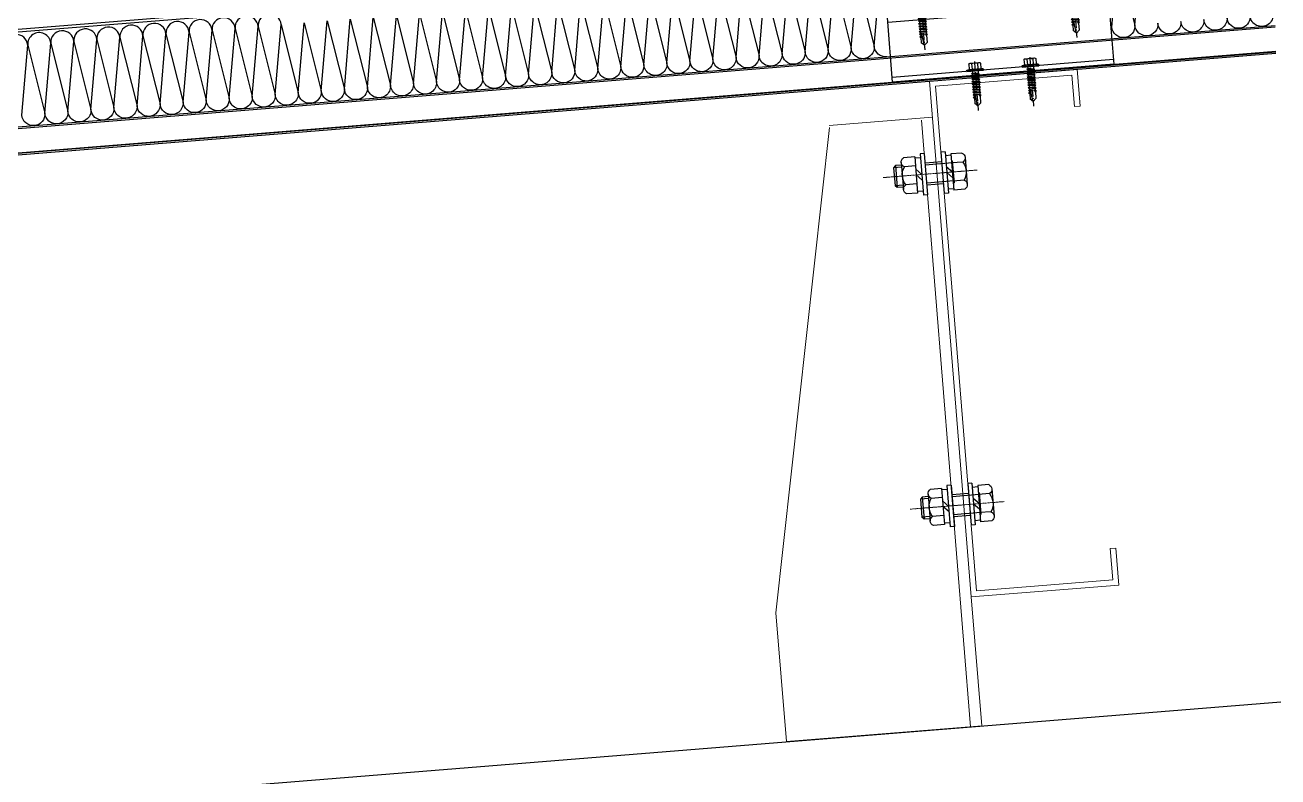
# Model space of a CAD drawing. Extents: x -599358 to 2865263, y -1062760 to 486533.
# Drawn here: x 230732 to 231409, y -689365 to -688958 of the extents above; entities that cross this region are included whole.
import ezdxf

# ---------------------------------------------------------------- set-up
doc = ezdxf.new("R2010")
doc.units = 0
for name, pattern in [('CENTER', [2, 1.25, -0.25, 0.25, -0.25]), ('CENTER2', [28.575000000000003, 19.05, -3.175, 3.175, -3.175]), ('CONTINUOUS0', [0]), ('CONTINUOUS1', [0]), ('DASH', [0.35, 0.25, -0.1])]:
    doc.linetypes.add(name, pattern=pattern)
for name, color, linetype in [('003_THICK', 7, 'CONTINUOUS1'), ('004_THIN', 6, 'CONTINUOUS0'), ('A-LIN-V', 9, 'Continuous'), ('BWM', 8, 'Continuous'), ('PJ', 151, 'Continuous'), ('SEAMLOK75 - SHEET', 6, 'Continuous'), ('ZX', 1, 'CENTER2')]:
    doc.layers.add(name, color=color, linetype=linetype)
for name, color, linetype, lineweight in [('C18', 4, 'CENTER', 13), ('S-dim', 81, 'Continuous', 0), ('粗', 7, 'Continuous', 50), ('紧固件', 4, 'Continuous', 13)]:
    doc.layers.add(name, color=color, linetype=linetype, lineweight=lineweight)

# ---------------------------------------------------------------- blocks, each defined once
blk = doc.blocks.new('34t65')
at = {"color": 2, "ltscale": 50}
for p, q in [((1430036.989619718, 238183.3527667828), (1430156.989619718, 238183.3527667828)), ((1430036.989619718, 238148.3527667828), (1430036.989619718, 238183.3527667828)), ((1430156.989619718, 238183.3527667828), (1430156.989619718, 238148.3527667828)), ((1430036.989619718, 238180.8527667828), (1430156.989619718, 238180.8527667828)), ((1430156.989619718, 238150.8527667828), (1430036.989619718, 238150.8527667828)), ((1430156.989619718, 238148.3527667828), (1430036.989619718, 238148.3527667828))]:
    blk.add_line(p, q, dxfattribs=at)
blk = doc.blocks.new('*U1726')
at = {"layer": 'PJ'}
for p, q in [((-4.399999999999636, 0.4500000000007276), (-4.399999999999636, 0)), ((4.399999999999636, 0), (-4.399999999999636, 0)), ((-4.100000000000364, 0.75), (-3.100000000000364, 1)), ((4.100000000000364, 0.75), (-4.100000000000364, 0.75)), ((-3.100000000000364, 3.850000000000364), (-3.100000000000364, 1)), ((3.100000000000364, 1), (-3.100000000000364, 1)), ((2.325000000000728, 4.25), (-2.325000000000728, 4.25)), ((-2.041306750315925, 0.75), (-1.549999999999272, 1)), ((-1.549999999999272, 3.850000000000364), (-1.549999999999272, 1)), ((-1.549999999999272, 0), (-1.549999999999272, -1.590192378864231)), ((1.549999999999272, 3.850000000000364), (1.549999999999272, 1)), ((2.151306750316508, 0.75), (1.549999999999272, 1)), ((1.549999999999272, 0), (1.549999999999272, -1.090192378864231)), ((3.100000000000364, 3.850000000000364), (3.100000000000364, 1)), ((4.100000000000364, 0.75), (3.100000000000364, 1)), ((4.399999999999636, 0.4500000000007276), (4.399999999999636, 0)), ((-2.110000000000582, -1.899999999999636), (2.110000000000582, -1.399999999999636)), ((-2.110000000000582, -1.899999999999636), (-1.549999999999272, -1.590192378864231)), ((-2.110000000000582, -1.899999999999636), (-1.549999999999272, -2.209807621135042)), ((-2.110000000000582, -3.299999999999272), (2.110000000000582, -2.799999999999272)), ((-2.110000000000582, -3.299999999999272), (-1.549999999999272, -2.990192378863867)), ((-2.110000000000582, -3.299999999999272), (-1.549999999999272, -3.609807621134678)), ((-2.110000000000581, -4.699999999999273), (2.110000000000583, -4.199999999999273)), ((-2.110000000000581, -4.699999999999273), (-1.549999999999272, -4.390192378863867)), ((-2.110000000000581, -4.699999999999273), (-1.549999999999272, -5.009807621134678)), ((-2.11000000000058, -6.099999999999272), (2.110000000000584, -5.599999999999272)), ((-2.11000000000058, -6.099999999999272), (-1.549999999999271, -5.790192378863867)), ((-2.11000000000058, -6.099999999999272), (-1.549999999999271, -6.409807621134678)), ((-1.549999999999272, -1.590192378864231), (1.549999999999272, -1.090192378864231)), ((-1.549999999999272, -2.209807621135042), (1.549999999999272, -1.709807621135042)), ((-1.549999999999272, -2.209807621135042), (-1.549999999999272, -2.990192378863867)), ((-1.549999999999272, -2.990192378863867), (1.549999999999272, -2.490192378863867)), ((-1.549999999999272, -3.609807621134678), (1.549999999999272, -3.109807621134678)), ((-1.549999999999272, -3.609807621135042), (-1.549999999999272, -4.390192378863867)), ((-1.549999999999272, -4.390192378863867), (1.549999999999273, -3.890192378863867)), ((-1.549999999999272, -5.009807621134678), (1.549999999999273, -4.509807621134678)), ((-1.549999999999271, -5.009807621135042), (-1.549999999999271, -5.790192378863867)), ((-1.549999999999271, -5.790192378863867), (1.549999999999274, -5.290192378863867)), ((-1.549999999999271, -6.409807621134678), (1.549999999999274, -5.909807621134678)), ((-1.54999999999927, -6.409807621135041), (-1.54999999999927, -7.190192378863866)), ((1.549999999999272, -0.3098076211354055), (1.549999999999272, -1.090192378864231)), ((2.110000000000582, -1.399999999999636), (1.549999999999272, -1.090192378864231)), ((2.110000000000582, -1.399999999999636), (1.549999999999272, -1.709807621135042)), ((1.549999999999272, -1.709807621135042), (1.549999999999272, -2.490192378863867)), ((2.110000000000582, -2.799999999999272), (1.549999999999272, -2.490192378863867)), ((2.110000000000582, -2.799999999999272), (1.549999999999272, -3.109807621134678)), ((1.549999999999273, -3.109807621135042), (1.549999999999273, -3.890192378863867)), ((2.110000000000583, -4.199999999999273), (1.549999999999273, -3.890192378863867)), ((2.110000000000583, -4.199999999999273), (1.549999999999273, -4.509807621134678)), ((1.549999999999274, -4.509807621135042), (1.549999999999274, -5.290192378863867)), ((2.110000000000584, -5.599999999999272), (1.549999999999274, -5.290192378863867)), ((2.110000000000584, -5.599999999999272), (1.549999999999274, -5.909807621134678)), ((1.549999999999275, -5.909807621135041), (1.549999999999275, -6.690192378863866)), ((-2.110000000000579, -7.499999999999272), (2.110000000000585, -6.999999999999272)), ((-2.110000000000579, -7.499999999999272), (-1.54999999999927, -7.190192378863866)), ((-2.110000000000579, -7.499999999999272), (-1.54999999999927, -7.809807621134677)), ((-2.110000000000579, -8.899999999999272), (2.110000000000586, -8.399999999999272)), ((-2.110000000000579, -8.899999999999272), (-1.549999999999269, -8.590192378863867)), ((-2.110000000000579, -8.899999999999272), (-1.549999999999269, -9.209807621134678)), ((-2.110000000000578, -10.29999999999927), (2.110000000000587, -9.799999999999272)), ((-2.110000000000578, -10.29999999999927), (-1.549999999999268, -9.990192378863867)), ((-2.110000000000578, -10.29999999999927), (-1.549999999999268, -10.60980762113468)), ((-2.110000000000578, -11.70000000000073), (2.110000000000587, -11.20000000000073)), ((-2.110000000000578, -11.70000000000073), (-1.549999999999268, -11.39019237886532)), ((-2.110000000000578, -11.70000000000073), (-1.549999999999268, -12.00980762113613)), ((-2.110000000000578, -13.10000000000036), (-1.549999999999268, -12.79019237886496)), ((-2.110000000000578, -13.10000000000036), (-1.141147094092953, -12.98393879649848)), ((-2.110000000000578, -13.10000000000036), (-1.549999999999268, -13.40980762113577)), ((-1.54999999999927, -7.190192378863866), (1.549999999999275, -6.690192378863866)), ((-1.54999999999927, -7.809807621134677), (1.549999999999275, -7.309807621134677)), ((-1.549999999999269, -7.809807621135041), (-1.549999999999269, -8.590192378863867)), ((-1.549999999999269, -8.590192378863867), (1.549999999999276, -8.090192378863867)), ((-1.549999999999269, -9.209807621134678), (1.549999999999276, -8.709807621134678)), ((-1.549999999999268, -9.209807621135042), (-1.549999999999268, -9.990192378863867)), ((-1.549999999999268, -9.990192378863867), (1.549999999999277, -9.490192378863867)), ((-1.549999999999268, -10.60980762113468), (1.549999999999277, -10.10980762113468)), ((-1.549999999999268, -10.60980762113468), (-1.549999999999268, -11.39019237886532)), ((-1.549999999999268, -11.39019237886532), (1.549999999999277, -10.89019237886532)), ((-1.549999999999268, -12.00980762113613), (1.549999999999277, -11.50980762113613)), ((-1.549999999999268, -12.00980762113613), (-1.549999999999268, -12.79019237886496)), ((-1.549999999999268, -12.79019237886496), (-0.9946989986692598, -12.69103148577051)), ((0.5619885887190366, -12.43983727373598), (1.549999999999277, -12.29019237886496)), ((0.7141825614198796, -12.75348884305095), (2.110000000000587, -12.60000000000036)), ((0.7141825614198796, -13.03227502088157), (1.549999999999277, -12.90980762113577)), ((2.110000000000585, -6.999999999999272), (1.549999999999275, -6.690192378863866)), ((2.110000000000585, -6.999999999999272), (1.549999999999275, -7.309807621134677)), ((1.549999999999276, -7.309807621135041), (1.549999999999276, -8.090192378863867)), ((2.110000000000586, -8.399999999999272), (1.549999999999276, -8.090192378863867)), ((2.110000000000586, -8.399999999999272), (1.549999999999276, -8.709807621134678)), ((1.549999999999277, -8.709807621135042), (1.549999999999277, -9.490192378863867)), ((2.110000000000587, -9.799999999999272), (1.549999999999277, -9.490192378863867)), ((2.110000000000587, -9.799999999999272), (1.549999999999277, -10.10980762113468)), ((1.549999999999277, -10.10980762113468), (1.549999999999277, -10.89019237886532)), ((2.110000000000587, -11.20000000000073), (1.549999999999277, -10.89019237886532)), ((2.110000000000587, -11.20000000000073), (1.549999999999277, -11.50980762113613)), ((1.549999999999277, -11.50980762113613), (1.549999999999277, -12.29019237886496)), ((2.110000000000587, -12.60000000000036), (1.549999999999277, -12.29019237886496)), ((2.110000000000587, -12.60000000000036), (1.549999999999277, -12.90980762113577)), ((1.549999999999277, -12.90980762113577), (1.549999999999277, -13.69019237886459)), ((-1.549999999999268, -13.40980762113577), (-1.334865735341732, -13.37139078816108)), ((-1.549999999999268, -13.40980762113577), (-1.549999999999268, -17.20000000000073)), ((4.440892098500626e-15, -18.60000000000036), (-1.549999999999268, -17.20000000000073)), ((4.440892098500626e-15, -18.60000000000036), (1.549999999999277, -17.20000000000073)), ((0.7141825614198796, -13.81265977861221), (1.549999999999277, -13.69019237886459)), ((0.7141825614198796, -14.1534888430524), (2.110000000000587, -14)), ((0.7141825614198796, -14.43227502088303), (1.549999999999277, -14.30980762113541)), ((2.110000000000587, -14), (1.549999999999277, -13.69019237886459)), ((2.110000000000587, -14), (1.549999999999277, -14.30980762113541)), ((1.549999999999277, -14.30980762113541), (1.549999999999277, -17.20000000000073))]:
    blk.add_line(p, q, dxfattribs=at)
blk.add_lwpolyline([(4.440892098500626e-15, -18.60000000000036), (0.7141825614198796, -14.43227502088303), (0.7141825614198796, -12.70089929375172, 0.4176573264866609), (0.4106596181591202, -12.40091997968011, 0.09706246058353715), (-0.9946989986692598, -12.69103148577051), (-1.549999999999268, -13.8016756527395)], format="xyb", dxfattribs=at)
for centre, radius, start, end in [((-4.100000000000364, 0.4500000000007276), 0.3, 90, 180), ((-2.325000000000728, 3.299218750000364), 0.9507812499999939, 35.40085557735623, 144.5991444226438), ((0, 1.046875), 3.203124999999813, 61.05941179989344, 118.9405882001065), ((2.325000000000728, 3.299218750000364), 0.9507812499999881, 35.40085557735623, 144.5991444226438), ((4.100000000000364, 0.4500000000007276), 0.3, 0, 90)]:
    blk.add_arc(centre, radius, start, end, dxfattribs=at)
at = {"layer": 'ZX', "ltscale": 0.2}
blk.add_line((0, 4.942561988593297), (4.440892098500626e-15, -21.03404386090006), dxfattribs=at)
blk = doc.blocks.new('A$C2F3B4A73')
at = {"layer": '粗', "lineweight": -2}
for p, q in [((25.19999962326193, 101.0567649584386), (60.39999962326266, 101.0567649584386)), ((25.19999962326193, 101.0567649584386), (25.19999962326193, 49.64140044910659)), ((60.39999962326266, 101.0567649584386), (60.39999962326266, 49.64140044910659)), ((-3.76738796603604e-07, 78.69740044510175), (9.599999623263386, 78.69740044510175)), ((-3.76738796603604e-07, 78.69740044510175), (-3.76738796603604e-07, 19.80049468954297)), ((9.599999623263386, 78.69740044510175), (9.599999623263386, 76.2974004451003)), ((10.39999962326266, 75.49740044510466), (25.19999962326193, 75.49740044510466)), ((60.39999962326266, 75.49740044510466), (75.19999962326193, 75.49740044510466)), ((75.9999996232612, 78.69740044510175), (85.59999962326339, 78.69740044510175)), ((75.9999996232612, 78.69740044510175), (75.9999996232612, 76.2974004451003)), ((85.59999962326339, 78.69740044510175), (85.59999962326339, 19.80049468954297)), ((9.599999623263386, 58.4414004491095), (9.59999962325611, 53.64140044910659)), ((10.39999962326266, 59.24140044911241), (25.19999962326193, 59.24140044911241)), ((25.19999962326193, 58.4414004491095), (60.39999962326266, 58.4414004491095)), ((60.39999962326266, 59.24140044911241), (75.19999962325466, 59.24140044911241)), ((75.99999962325757, 58.4414004491095), (75.9999996232612, 53.64140044910659)), ((10.39999962325538, 52.84140044911096), (25.19999962326193, 52.84140044911096)), ((25.19999962326193, 53.64140044910659), (60.39999962326266, 53.64140044910659)), ((25.19999962326193, 49.64140044910659), (60.39999962326266, 49.64140044910659)), ((60.39999962326266, 52.84140044911096), (75.19999962326193, 52.84140044911096)), ((-3.767387397601851e-07, 19.80049468954297), (85.59999962326344, 19.80049468954297)), ((-3.767387397601851e-07, 18.84049468954385), (-3.767387397601851e-07, 19.80049468954297)), ((-3.767387397601851e-07, 18.84049468954385), (85.59999962326344, 18.84049468954385)), ((14.39999962326272, 19.80049468954297), (14.39999962326272, 18.84049468954385)), ((71.19999962326199, 19.80049468954297), (71.19999962326199, 18.84049468954385)), ((85.59999962326344, 19.80049468954297), (85.59999962326344, 18.84049468954385))]:
    blk.add_line(p, q, dxfattribs=at)
at = {"layer": '粗', "linetype": 'DASH', "lineweight": -2}
for p, q in [((25.19999962326193, 100.5767649584427), (60.39999962326266, 100.5767649584427)), ((25.19999962326193, 94.65676495843712), (60.39999962326266, 94.65676495843712)), ((25.19999962326193, 92.25676495843567), (60.39999962326266, 92.25676495843567)), ((-3.76738796603604e-07, 77.73740044510262), (9.599999623263386, 77.73740044510262)), ((25.19999962326193, 75.49740044510466), (60.39999962326266, 75.49740044510466)), ((75.9999996232612, 77.73740044510262), (85.59999962326339, 77.73740044510262)), ((25.19999962326193, 60.04140044910805), (60.39999962326266, 60.04140044910805)), ((25.19999962326193, 59.24140044911241), (60.39999962326266, 59.24140044911241)), ((25.19999962326193, 52.84140044911096), (60.39999962326266, 52.84140044911096)), ((25.19999962326193, 52.04140044910805), (60.39999962326266, 52.04140044910805)), ((15.99999962326126, 19.80049468954297), (15.99999962326126, 18.84049468954385)), ((21.59999962326344, 19.80049468954297), (21.59999962326344, 18.84049468954385)), ((29.59999962326344, 19.80049468954297), (29.59999962326344, 18.84049468954385)), ((35.19999962326199, 19.80049468954297), (35.19999962326199, 18.84049468954385)), ((50.39999962325544, 19.80049468954297), (50.39999962325544, 18.84049468954385)), ((55.99999962325762, 19.80049468954297), (55.99999962325762, 18.84049468954385)), ((63.99999962325762, 19.80049468954297), (63.99999962325762, 18.84049468954385)), ((69.59999962325617, 19.80049468954297), (69.59999962325617, 18.84049468954385))]:
    blk.add_line(p, q, dxfattribs=at)
at = {"layer": '粗', "lineweight": -2}
for centre, start, end in [((10.39999962326266, 76.2974004451003), 180, 270), ((75.19999962326193, 76.2974004451003), 270, 0), ((10.39999962326266, 58.4414004491095), 90, 180), ((75.19999962325466, 58.4414004491095), 0, 90), ((10.39999962325538, 53.64140044910659), 180, 270), ((75.19999962326193, 53.64140044910659), 270, 0)]:
    blk.add_arc(centre, 0.8, start, end, dxfattribs=at)
at = {"layer": '紧固件', "color": 2, "yscale": 0.8, "zscale": 0.8}
for p, xscale in [((26.06101624345524, 19.80049468954297), 0.8), ((59.53898300306946, 19.80049468954297), -0.8)]:
    blk.add_blockref('*U1726', p, dxfattribs=dict(at, xscale=xscale))
blk = doc.blocks.new('A$C51791418')
blk.add_blockref('A$C2F3B4A73', (-42.79999962326235, -15.84049468954385))
blk = doc.blocks.new('*U1756')
at = {"layer": '003_THICK', "color": 2}
for points in [[(-10.97029016847894, 13.08593049884267, 0.6117689418489723), (-10.97029019197119, 6.541569457073006, 0.6117689418489723)], [(31.22606903829771, 6.541568193833898, 0.6117695414837131), (31.22606903829771, 13.08593215632392, 0.6117695414837131)], [(-10.97013595893016, 6.545429476438681, 0.3058585529729167), (-10.97013600592375, -6.545429405281443, 0.3058585529729167)], [(31.22592151366595, -6.545421077587873, 0.3058580758220168), (31.22592151366595, 6.545420875996586, 0.3058580758220168)], [(-10.97029009801857, -6.541569501157841, 0.6117689418489723), (-10.97029012151264, -13.0859305429275, 0.6117689418489723)], [(31.22606910875626, -13.08593208204, 0.6117695414837131), (31.22606910875626, -6.541568119549977, 0.6117695414837131)]]:
    blk.add_lwpolyline(points, format="xyb", dxfattribs=at)
for points in [[(-12.97210859502532, 9.813749958757494), (-12.97210852456677, -9.813750041243015)], [(-10.97210860676872, 13.08499996593683), (-2.972108606768718, 13.08499999465503)], [(-2.972108606768718, 13.08499999465503), (-2.972108512823372, -13.08500000534504)], [(-2.972108603232603, 12.09999999465445), (1.127891396767761, 12.10000000937371)], [(1.127891386357684, 15.00000000937335), (4.127891332510141, 15.00000002014177)], [(1.127891386357684, 15.00000000937335), (1.127891494050952, -14.99999999062665)], [(4.127891332510141, 15.00000002014177), (4.127891440205228, -14.99999997985823)], [(16.12789127137918, 15.00000007869495), (16.12789137907427, -15.00000010079564)], [(16.12789127137918, 15.00000007869495), (19.12789127137918, 15.00000010023361)], [(19.12789127137918, 15.00000010023361), (19.12789137907245, -15.00000010079564)], [(19.12789129220116, 12.10000010023397), (23.2278912921997, 12.10000012966886)], [(23.22789128512929, 13.08500012966944), (23.22789137907282, -13.08500010079477)], [(23.22789128512929, 13.08500012966944), (31.22789128512929, 13.08500018710585)], [(33.22789130861426, 9.81375020146517), (33.22789137907282, -9.813750100794989)], [(-10.97210858328193, 6.542499965937264), (-2.972108583281927, 6.542499994655468)], [(-3.572108678362866, 7.999999937257614), (-3.572108620926457, -8.000000100795644)], [(-2.972108559795136, -5.345913933751945e-09), (1.127891425485966, 4.100000009373712)], [(-2.972108545077692, -4.100000005344459), (1.127891440205228, 9.373348319741126e-09)], [(4.127891264180411, 8.000000020373754), (16.1278912893502, 8.000000078694955)], [(19.12789137907245, -1.00795643831475e-07), (23.22789134963793, 4.100000129668858)], [(23.22789133210105, 6.542500129669877), (31.22789133210105, 6.542500187106286)], [(33.22789132163641, 8.000000201465825), (37.52789132163568, 8.000000232337714)], [(37.52789132163568, 8.000000232337714), (37.52789137907391, -8.000000100795644)], [(37.52789132163568, 8.000000232337714), (39.02789133240591, 6.50000024310795)], [(39.02789133240591, 6.50000024310795), (39.0278913790739, -6.500000100795644)], [(-10.97210853630834, -6.542500034063682), (-2.972108536308344, -6.542500005345477)], [(4.12789132161682, -7.999999979626245), (16.12789134678842, -8.000000100795644)], [(19.12789137907245, -4.100000100794189), (23.22789137907282, -1.00795643831475e-07)], [(23.22789137907282, -6.542500100795207), (31.22789137907282, -6.542500100795207)], [(33.22789137907282, -8.000000100795644), (37.52789137907391, -8.000000100795644)], [(37.52789137907391, -8.000000100795644), (39.0278913790739, -6.500000100795644)], [(-10.97210851282337, -13.08500003406325), (-2.972108512823372, -13.08500000534504)], [(-2.972108516359488, -12.10000000534446), (1.127891483640876, -12.09999999062702)], [(1.127891494050952, -14.99999999062665), (4.127891440205228, -14.99999997985823)], [(16.12789137907427, -15.00000010079564), (19.12789137907245, -15.00000010079564)], [(19.12789137907245, -12.10000010079419), (23.22789137907282, -12.10000010079419)], [(23.22789137907282, -13.08500010079477), (31.22789137907282, -13.08500010079477)]]:
    blk.add_lwpolyline(points, dxfattribs=at)
at = {"layer": '004_THIN', "color": 2}
for points in [[(-3.572108667594449, 6.499999937257614), (16.12789130012043, 6.500000078694955)], [(33.22789133240664, 6.500000201465825), (39.02789133240591, 6.50000024310795)], [(-3.572108620926457, -6.500000100795644), (16.12789134678842, -6.500000100795644)], [(33.22789137907282, -6.500000100795644), (39.0278913790739, -6.500000100795644)]]:
    blk.add_lwpolyline(points, dxfattribs=at)
at = {"layer": 'C18', "color": 1, "ltscale": 0.6}
blk.add_lwpolyline([(-20.97210855979514, -6.99618745159114e-08), (47.0278913790739, -1.00795643831475e-07)], dxfattribs=at)
blk = doc.blocks.new('*U1755')
at = {"layer": '003_THICK', "color": 2}
for points in [[(-10.97029016847894, 13.08593049884267, 0.6117689418489723), (-10.97029019197119, 6.541569457073006, 0.6117689418489723)], [(31.22606903829771, 6.541568193833898, 0.6117695414837131), (31.22606903829771, 13.08593215632392, 0.6117695414837131)], [(-10.97013595893016, 6.545429476438681, 0.3058585529729167), (-10.97013600592375, -6.545429405281443, 0.3058585529729167)], [(31.22592151366595, -6.545421077587873, 0.3058580758220168), (31.22592151366595, 6.545420875996586, 0.3058580758220168)], [(-10.97029009801857, -6.541569501157841, 0.6117689418489723), (-10.97029012151264, -13.0859305429275, 0.6117689418489723)], [(31.22606910875626, -13.08593208204, 0.6117695414837131), (31.22606910875626, -6.541568119549977, 0.6117695414837131)]]:
    blk.add_lwpolyline(points, format="xyb", dxfattribs=at)
for points in [[(-12.97210859502532, 9.813749958757494), (-12.97210852456677, -9.813750041243015)], [(-10.97210860676872, 13.08499996593683), (-2.972108606768718, 13.08499999465503)], [(-2.972108606768718, 13.08499999465503), (-2.972108512823372, -13.08500000534504)], [(-2.972108603232603, 12.09999999465445), (1.127891396767761, 12.10000000937371)], [(1.127891386357684, 15.00000000937335), (4.127891332510141, 15.00000002014177)], [(1.127891386357684, 15.00000000937335), (1.127891494050952, -14.99999999062665)], [(4.127891332510141, 15.00000002014177), (4.127891440205228, -14.99999997985823)], [(16.12789127137918, 15.00000007869495), (16.12789137907427, -15.00000010079564)], [(16.12789127137918, 15.00000007869495), (19.12789127137918, 15.00000010023361)], [(19.12789127137918, 15.00000010023361), (19.12789137907245, -15.00000010079564)], [(19.12789129220116, 12.10000010023397), (23.2278912921997, 12.10000012966886)], [(23.22789128512929, 13.08500012966944), (23.22789137907282, -13.08500010079477)], [(23.22789128512929, 13.08500012966944), (31.22789128512929, 13.08500018710585)], [(33.22789130861426, 9.81375020146517), (33.22789137907282, -9.813750100794989)], [(-10.97210858328193, 6.542499965937264), (-2.972108583281927, 6.542499994655468)], [(-3.572108678362866, 7.999999937257614), (-3.572108620926457, -8.000000100795644)], [(-2.972108559795136, -5.345913933751945e-09), (1.127891425485966, 4.100000009373712)], [(-2.972108545077692, -4.100000005344459), (1.127891440205228, 9.373348319741126e-09)], [(4.127891264180411, 8.000000020373754), (16.1278912893502, 8.000000078694955)], [(19.12789137907245, -1.00795643831475e-07), (23.22789134963793, 4.100000129668858)], [(23.22789133210105, 6.542500129669877), (31.22789133210105, 6.542500187106286)], [(33.22789132163641, 8.000000201465825), (37.52789132163568, 8.000000232337714)], [(37.52789132163568, 8.000000232337714), (37.52789137907391, -8.000000100795644)], [(37.52789132163568, 8.000000232337714), (39.02789133240591, 6.50000024310795)], [(39.02789133240591, 6.50000024310795), (39.0278913790739, -6.500000100795644)], [(-10.97210853630834, -6.542500034063682), (-2.972108536308344, -6.542500005345477)], [(4.12789132161682, -7.999999979626245), (16.12789134678842, -8.000000100795644)], [(19.12789137907245, -4.100000100794189), (23.22789137907282, -1.00795643831475e-07)], [(23.22789137907282, -6.542500100795207), (31.22789137907282, -6.542500100795207)], [(33.22789137907282, -8.000000100795644), (37.52789137907391, -8.000000100795644)], [(37.52789137907391, -8.000000100795644), (39.0278913790739, -6.500000100795644)], [(-10.97210851282337, -13.08500003406325), (-2.972108512823372, -13.08500000534504)], [(-2.972108516359488, -12.10000000534446), (1.127891483640876, -12.09999999062702)], [(1.127891494050952, -14.99999999062665), (4.127891440205228, -14.99999997985823)], [(16.12789137907427, -15.00000010079564), (19.12789137907245, -15.00000010079564)], [(19.12789137907245, -12.10000010079419), (23.22789137907282, -12.10000010079419)], [(23.22789137907282, -13.08500010079477), (31.22789137907282, -13.08500010079477)]]:
    blk.add_lwpolyline(points, dxfattribs=at)
at = {"layer": '004_THIN', "color": 2}
for points in [[(-3.572108667594449, 6.499999937257614), (16.12789130012043, 6.500000078694955)], [(33.22789133240664, 6.500000201465825), (39.02789133240591, 6.50000024310795)], [(-3.572108620926457, -6.500000100795644), (16.12789134678842, -6.500000100795644)], [(33.22789137907282, -6.500000100795644), (39.0278913790739, -6.500000100795644)]]:
    blk.add_lwpolyline(points, dxfattribs=at)
at = {"layer": 'C18', "color": 1, "ltscale": 0.6}
blk.add_lwpolyline([(-20.97210855979514, -6.99618745159114e-08), (47.0278913790739, -1.00795643831475e-07)], dxfattribs=at)
blk = doc.blocks.new('1112')
at = {"color": 2}
blk.add_lwpolyline([(1432456.023703301, 238570.9016813558), (1432478.523703301, 238570.9016813558), (1432478.523703301, 238598.4016813558), (1432538.523703301, 238598.4016813558), (1432538.523703301, 238570.9016813558), (1432561.023703301, 238570.9016813558), (1432561.023703301, 238568.4016813558), (1432536.023703301, 238568.4016813558), (1432536.023703301, 238595.9016813558), (1432481.023703301, 238595.9016813558), (1432481.023703301, 238568.4016813558), (1432456.023703301, 238568.4016813558)], close=True, dxfattribs=at)
at = {"layer": 'S-dim', "ltscale": 10}
for p, q in [((1432412.523703301, 238511.6265164966), (1432362.523703301, 238252.3016813559)), ((1432412.523703301, 238512.7265164966), (1432468.523703301, 238512.7265164966)), ((1432462.523703301, 238511.6265164966), (1432462.523703301, 238182.3016813558)), ((1432362.523703301, 238252.3016813559), (1432362.523703301, 238182.3016813559)), ((1432468.523703301, 238252.3016813559), (1432468.523703301, 238182.3016813559)), ((1432362.523703301, 238182.3016813558), (1432468.523703301, 238182.3016813558))]:
    blk.add_line(p, q, dxfattribs=at)
at = {"layer": 'S-dim', "color": 6, "ltscale": 10}
blk.add_lwpolyline([(1432548.523703301, 238512.3016813559), (1432548.523703301, 238532.3016813559), (1432468.523703301, 238532.3016813559), (1432468.523703301, 238252.3016813559), (1432548.523703301, 238252.3016813559), (1432548.523703301, 238272.3016813559), (1432545.523703301, 238272.3016813559), (1432545.523703301, 238255.3016813559), (1432471.523703301, 238255.3016813559), (1432471.523703301, 238529.3016813559), (1432545.523703301, 238529.3016813559), (1432545.523703301, 238512.3016813559)], close=True, dxfattribs=at)
blk.add_blockref('34t65', (2411.534083582927, 385.0489145730389))
at = {"xscale": -0.7500000000000001, "yscale": 0.7500000000000001, "zscale": 0.7500000000000001, "rotation": 359.9999999722328}
for name, p in [('*U1756', (1432474.619621795, 238482.3016814143)), ('*U1755', (1432474.619621795, 238302.3016814153))]:
    blk.add_blockref(name, p, dxfattribs=at)
at = {"layer": 'SEAMLOK75 - SHEET', "xscale": -1}
blk.add_blockref('A$C51791418', (1432508.523703301, 238596.3616813559), dxfattribs=at)
at = {"layer": '紧固件', "xscale": -1.023999999801318, "yscale": 1.023999999801318, "zscale": 1.023999999801318}
for p in [(1432467.273701562, 238570.9016813558), (1432549.773703301, 238570.9018539012, 2.84198626266551e-07), (1432493.513592888, 238535.9018539012), (1432523.533771968, 238535.9018539012)]:
    blk.add_blockref('*U1726', p, dxfattribs=at)

msp = doc.modelspace()

# ---------------------------------------------------------------- linework, layer by layer
at = {"color": 1, "ltscale": 50}
for p, q in [((231405.9608516778, -688906.9453443637), (226610.669139887, -689294.443531917)), ((231405.9152599102, -688905.4441390586), (226610.8740062937, -689292.9220875746))]:
    msp.add_line(p, q, dxfattribs=at)
at = {"color": 4, "ltscale": 50}
for p, q in [((226676.5665049547, -689340.3850626642), (231407.514011243, -688958.0864050892, -1.021110756026153e-09)), ((226676.5665049547, -689341.1876703908), (231407.5383268526, -688958.8870479184, -1.021105322431642e-09)), ((226676.5665049547, -689354.6313498083), (231407.9456133143, -688972.2978153101, -1.021014309723832e-09)), ((226676.5665049547, -689355.4339575346), (231407.9699289239, -688973.0984581392, -1.021008876129352e-09))]:
    msp.add_line(p, q, dxfattribs=at)
at = {"color": 2, "ltscale": 50}
msp.add_line((226676.5665049547, -689354.3303719109), (231407.9364949603, -688971.9975742493, -1.021016347321742e-09), dxfattribs=at)
at = {"layer": 'A-LIN-V', "color": 2}
msp.add_line((226460.5665041379, -689724.0294972806), (231410.5666441504, -689324.0294972805), dxfattribs=at)
at = {"layer": 'BWM'}
for points in [[(231322.4595163193, -688921.083969606), (231331.7111234861, -688957.9415160095, -1), (231319.2517368259, -688958.948334789), (231322.4595163193, -688921.083969606, 1)], [(231344.1705101459, -688956.93469723, -1), (231331.7111234861, -688957.9415160095), (231334.9189029793, -688920.0771508263, 1)], [(231131.6698357848, -688936.5013122526), (231140.9214429514, -688973.3588586561, -1), (231128.4620562911, -688974.3656774356), (231131.6698357848, -688936.5013122526, 1)], [(231144.1292224445, -688935.494493473), (231153.3808296116, -688972.3520398766, -1), (231140.9214429514, -688973.3588586561), (231144.1292224445, -688935.494493473, 1)], [(231156.5886091048, -688934.4876746935), (231165.8402162716, -688971.3452210971, -1), (231153.3808296116, -688972.3520398766), (231156.5886091048, -688934.4876746935, 1)], [(231169.0479957651, -688933.480855914), (231178.2996029317, -688970.3384023175, -1), (231165.8402162716, -688971.3452210971), (231169.0479957651, -688933.480855914, 1)], [(231181.5073824251, -688932.4740371344), (231190.7589895919, -688969.331583538, -1), (231178.2996029317, -688970.3384023175), (231181.5073824251, -688932.4740371344, 1)], [(231197.4920923114, -688975.0578674782, -0.4142135623577685), (231190.7589895919, -688969.331583538), (231193.9667690851, -688931.4672183549, 1)], [(231056.9135158244, -688942.5422249298), (231066.165122991, -688979.3997713334, -1), (231053.7057363308, -688980.406590113), (231056.9135158244, -688942.5422249298, 1)], [(231069.3729024842, -688941.5354061503), (231078.6245096513, -688978.3929525539, -1), (231066.165122991, -688979.3997713334), (231069.3729024842, -688941.5354061503, 1)], [(231081.8322891445, -688940.5285873708), (231091.0838963111, -688977.3861337743, -1), (231078.6245096513, -688978.3929525539), (231081.8322891445, -688940.5285873708, 1)], [(231094.2916758047, -688939.5217685913), (231103.5432829713, -688976.3793149948, -1), (231091.0838963111, -688977.3861337743), (231094.2916758047, -688939.5217685913, 1)], [(231106.7510624643, -688938.5149498116), (231116.0026696313, -688975.3724962153, -1), (231103.5432829713, -688976.3793149948), (231106.7510624643, -688938.5149498116, 1)], [(231119.2104491245, -688937.5081310321), (231128.4620562911, -688974.3656774356, -1), (231116.0026696313, -688975.3724962153), (231119.2104491245, -688937.5081310321, 1)], [(230969.6978092038, -688949.5899563866), (230978.9494163704, -688986.4475027903, -1), (230966.4900297104, -688987.4543215696), (230969.6978092038, -688949.5899563866, 1)], [(230982.1571958638, -688948.5831376071), (230991.4088030307, -688985.4406840106, -1), (230978.9494163704, -688986.4475027903), (230982.1571958638, -688948.5831376071, 1)], [(230994.6165825239, -688947.5763188275), (231003.8681896907, -688984.4338652311, -1), (230991.4088030307, -688985.4406840106), (230994.6165825239, -688947.5763188275, 1)], [(231007.0759691841, -688946.5695000481), (231016.3275763505, -688983.4270464516, -1), (231003.8681896907, -688984.4338652311), (231007.0759691841, -688946.5695000481, 1)], [(231019.5353558439, -688945.5626812684), (231028.7869630107, -688982.420227672, -1), (231016.3275763505, -688983.4270464516), (231019.5353558439, -688945.5626812684, 1)], [(231031.9947425039, -688944.5558624889), (231041.2463496707, -688981.4134088925, -1), (231028.7869630107, -688982.420227672), (231031.9947425039, -688944.5558624889, 1)], [(231044.4541291642, -688943.5490437094), (231053.7057363308, -688980.406590113, -1), (231041.2463496707, -688981.4134088925), (231044.4541291642, -688943.5490437094, 1)], [(230870.022715923, -688957.6445066229), (230879.27432309, -688994.5020530266, -1), (230866.8149364298, -688995.5088718061), (230870.022715923, -688957.6445066229, 1), (230857.5633292632, -688958.6513254024), (230866.8149364298, -688995.5088718061, -1), (230854.3555497698, -688996.5156905856), (230857.5633292632, -688958.6513254024, 1), (230845.1039426029, -688959.6581441821), (230854.3555497698, -688996.5156905856, -1), (230841.8961631097, -688997.5225093652), (230845.1039426029, -688959.6581441821, 1), (230832.6445559429, -688960.6649629616), (230841.8961631097, -688997.5225093652, -1), (230829.4367764497, -688998.5293281446), (230832.6445559429, -688960.6649629616, 1), (230820.1851692831, -688961.6717817411), (230829.4367764497, -688998.5293281446, -1), (230816.9773897897, -688999.5361469242), (230820.1851692831, -688961.6717817411, 1), (230807.7257826229, -688962.6786005207), (230816.9773897897, -688999.5361469242, -1), (230804.5180031295, -689000.5429657038), (230807.7257826229, -688962.6786005207, 1), (230795.2663959626, -688963.6854193002), (230804.5180031295, -689000.5429657038, -1), (230792.0586164694, -689001.5497844833), (230795.2663959626, -688963.6854193002, 1), (230782.8070093028, -688964.6922380797), (230792.0586164694, -689001.5497844833, -1), (230779.5992298094, -689002.5566032629), (230782.8070093028, -688964.6922380797, 1), (230770.3476226426, -688965.6990568592), (230779.5992298094, -689002.5566032629, -1), (230767.1398431492, -689003.5634220424), (230770.3476226426, -688965.6990568592, 1), (230757.8882359823, -688966.7058756388), (230767.1398431492, -689003.5634220424, -1), (230754.6804564891, -689004.5702408219), (230757.8882359823, -688966.7058756388, 1), (230745.4288493225, -688967.7126944184), (230754.6804564891, -689004.5702408219, -1), (230742.2210698289, -689005.5770596014), (230745.4288493225, -688967.7126944184, 1), (230732.9694626625, -688968.7195131979), (230742.2210698289, -689005.5770596014, -1), (230729.7616831691, -689006.5838783811), (230732.9694626625, -688968.7195131979, 1), (230720.5100760023, -688969.7263319774)], [(230882.4821025832, -688956.6376878434), (230891.7337097501, -688993.495234247, -1), (230879.27432309, -688994.5020530266), (230882.4821025832, -688956.6376878434, 1)], [(230894.9414892435, -688955.6308690639), (230904.1930964101, -688992.4884154674, -1), (230891.7337097501, -688993.495234247), (230894.9414892435, -688955.6308690639, 1)], [(230907.4008759033, -688954.6240502844), (230916.6524830703, -688991.4815966879, -1), (230904.1930964101, -688992.4884154674), (230907.4008759033, -688954.6240502844, 1)], [(230919.8602625635, -688953.6172315048), (230929.1118697301, -688990.4747779083, -1), (230916.6524830703, -688991.4815966879), (230919.8602625635, -688953.6172315048, 1)], [(230932.3196492235, -688952.6104127252), (230941.5712563901, -688989.4679591288, -1), (230929.1118697301, -688990.4747779083), (230932.3196492235, -688952.6104127252, 1)], [(230944.7790358835, -688951.6035939457), (230954.0306430504, -688988.4611403493, -1), (230941.5712563901, -688989.4679591288), (230944.7790358835, -688951.6035939457, 1)], [(230957.2384225436, -688950.5967751662), (230966.4900297104, -688987.4543215696, -1), (230954.0306430504, -688988.4611403493), (230957.2384225436, -688950.5967751662, 1)], [(231356.6298968061, -688955.9278784505, -1), (231344.1705101459, -688956.93469723)], [(231369.0892834664, -688954.9210596709, -1), (231356.6298968061, -688955.9278784505)], [(231381.5486701264, -688953.9142408913, -1), (231369.0892834664, -688954.9210596709)], [(231394.0080567864, -688952.9074221118, -1), (231381.5486701264, -688953.9142408913)], [(231406.4674434465, -688951.9006033322, -1), (231394.0080567864, -688952.9074221118)]]:
    msp.add_lwpolyline(points, format="xyb", dxfattribs=at)

# ---------------------------------------------------------------- block references
at = {"rotation": 4.619921907697282}
msp.add_blockref('1112', (-1177380.936680196, -1042124.422728492), dxfattribs=at)

doc.saveas('drawing.dxf')
